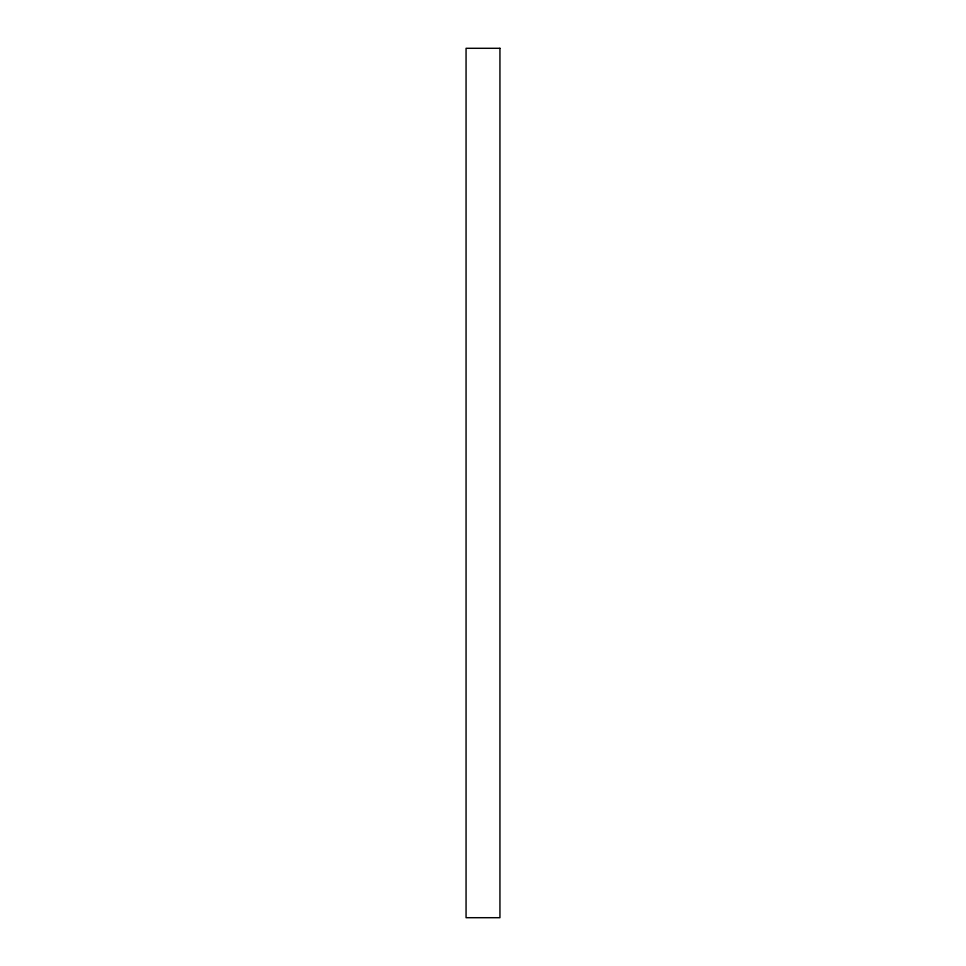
<?xml version="1.0" encoding="UTF-8"?>
<svg xmlns="http://www.w3.org/2000/svg" width="966" height="966" viewBox="0 0 966 966"><rect width="100%" height="100%" fill="white"/><g stroke="black" fill="none" stroke-linecap="round" stroke-linejoin="round"><path stroke-width="1.45" d="M499.941 48.3L466.059 48.3L466.059 917.7L499.941 917.7L499.941 48.3"/></g></svg>
